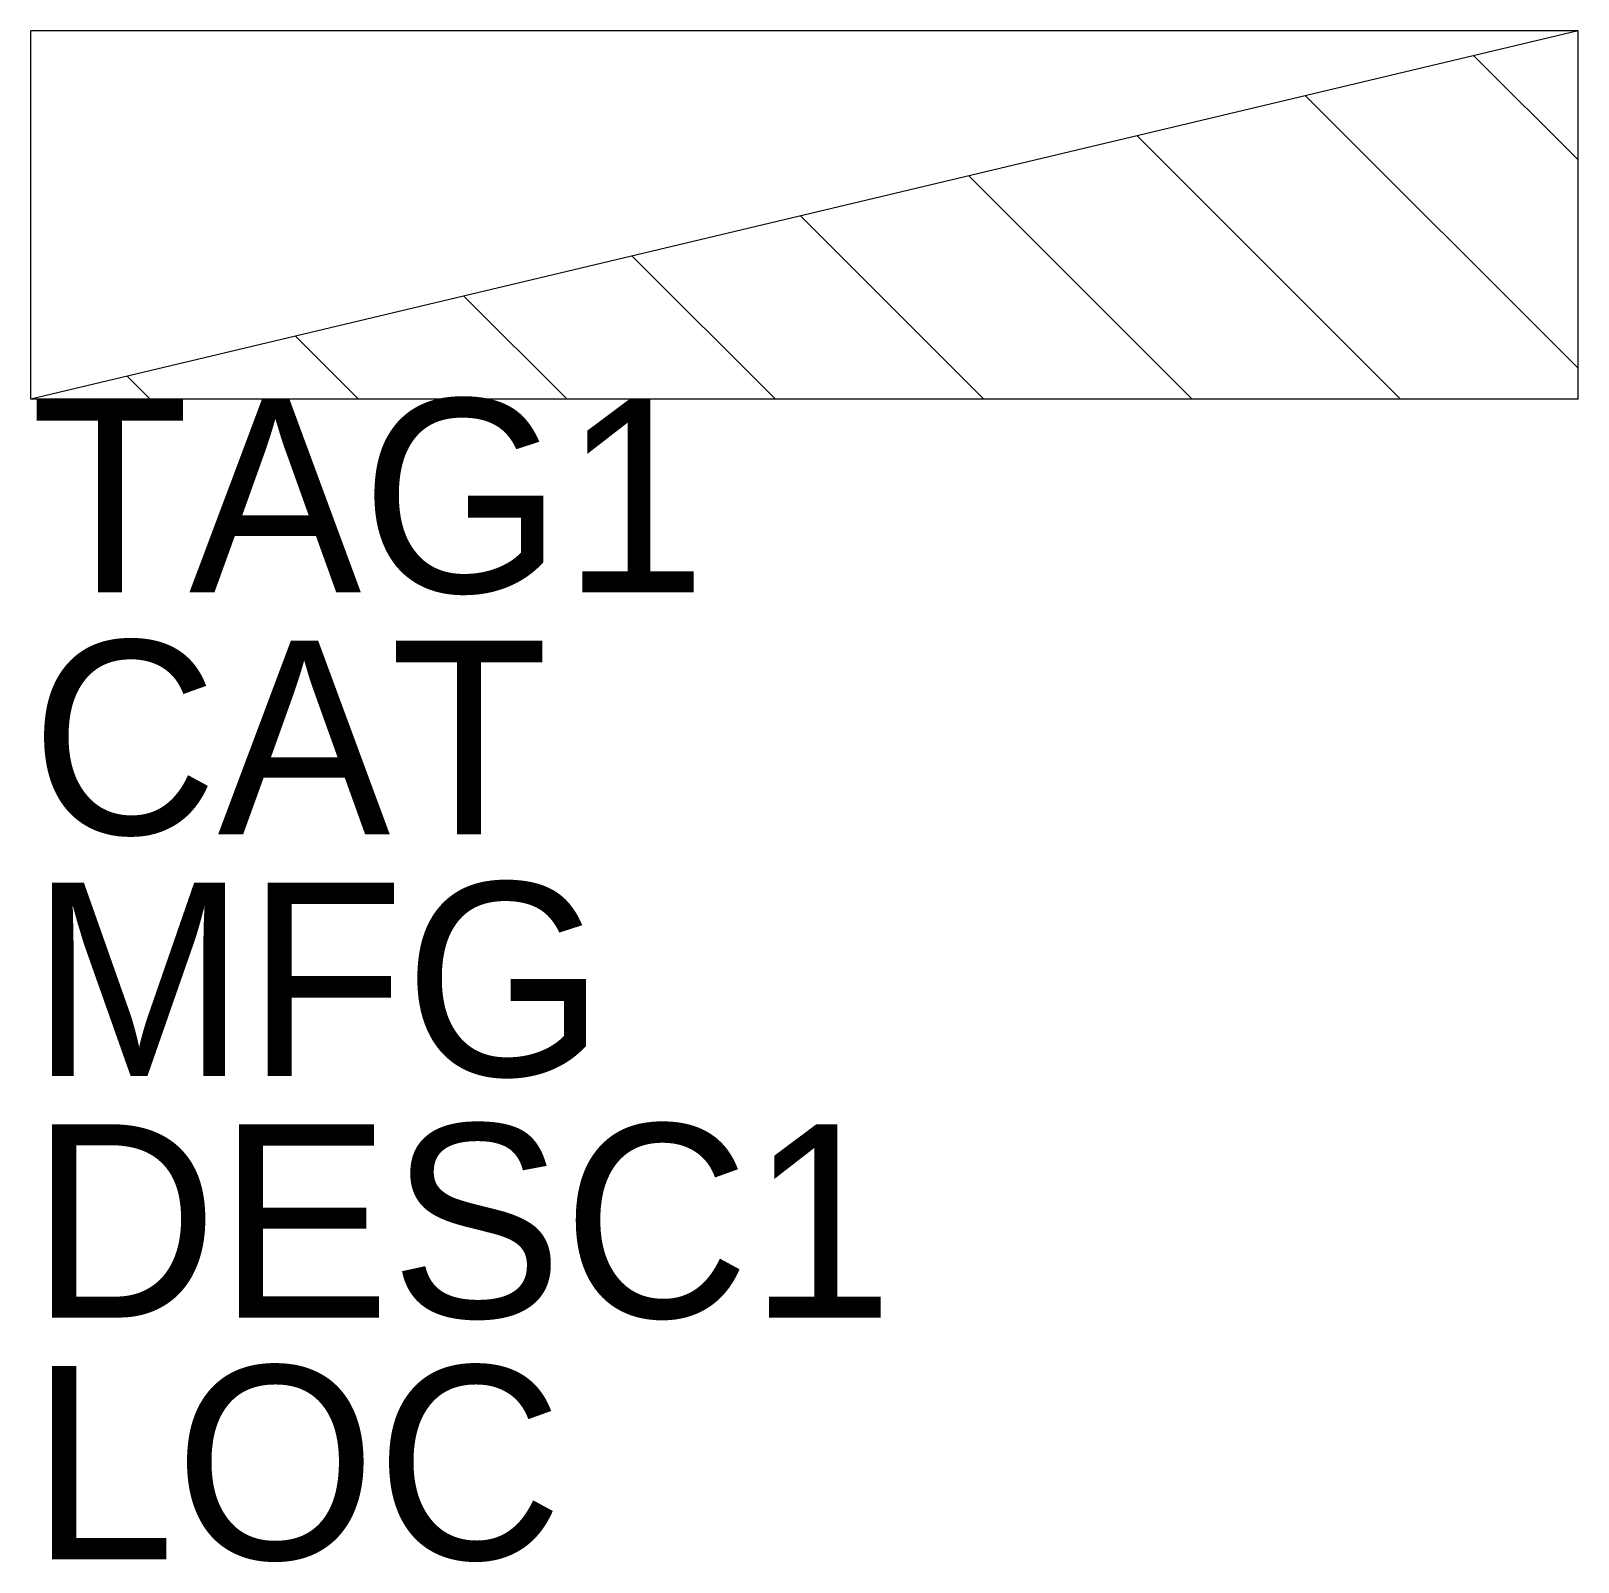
# Model space of a CAD drawing. Extents: x -0.5 to 0.5, y -0.87 to 0.12.
import ezdxf

# ---------------------------------------------------------------- set-up
doc = ezdxf.new("R2010")
doc.units = 0
doc.layers.get('0').update_dxf_attribs({"linetype": 'CONTINUOUS'})

msp = doc.modelspace()

# ---------------------------------------------------------------- linework, layer by layer
for p, q in [((0.5, 0.119), (-0.5, 0.119)), ((0.5, 0.119), (-0.5, -0.119)), ((-0.5, -0.119), (-0.5, 0.119)), ((0.5, -0.119), (0.5, 0.119)), ((0.4326, 0.103), (0.5, 0.0356)), ((0.3238, 0.0771), (0.5, -0.0991)), ((0.215, 0.0512), (0.3852, -0.119)), ((0.1062, 0.0253), (0.2506, -0.119)), ((-0.0026, -0.0006), (0.1159, -0.119)), ((-0.1114, -0.0265), (-0.0188, -0.119)), ((-0.2201, -0.0524), (-0.1535, -0.119)), ((-0.3289, -0.0783), (-0.2882, -0.119)), ((-0.4377, -0.1042), (-0.4229, -0.119)), ((0.5, -0.119), (-0.5, -0.119))]:
    msp.add_line(p, q)

# ---------------------------------------------------------------- texts
for tag, p in [('TAG1', (-0.5, -0.244)), ('CAT', (-0.5, -0.40025)), ('MFG', (-0.5, -0.5565)), ('DESC1', (-0.5, -0.71275)), ('LOC', (-0.5, -0.869))]:
    msp.add_attdef(tag, p, '', height=0.125)

doc.saveas('drawing.dxf')
